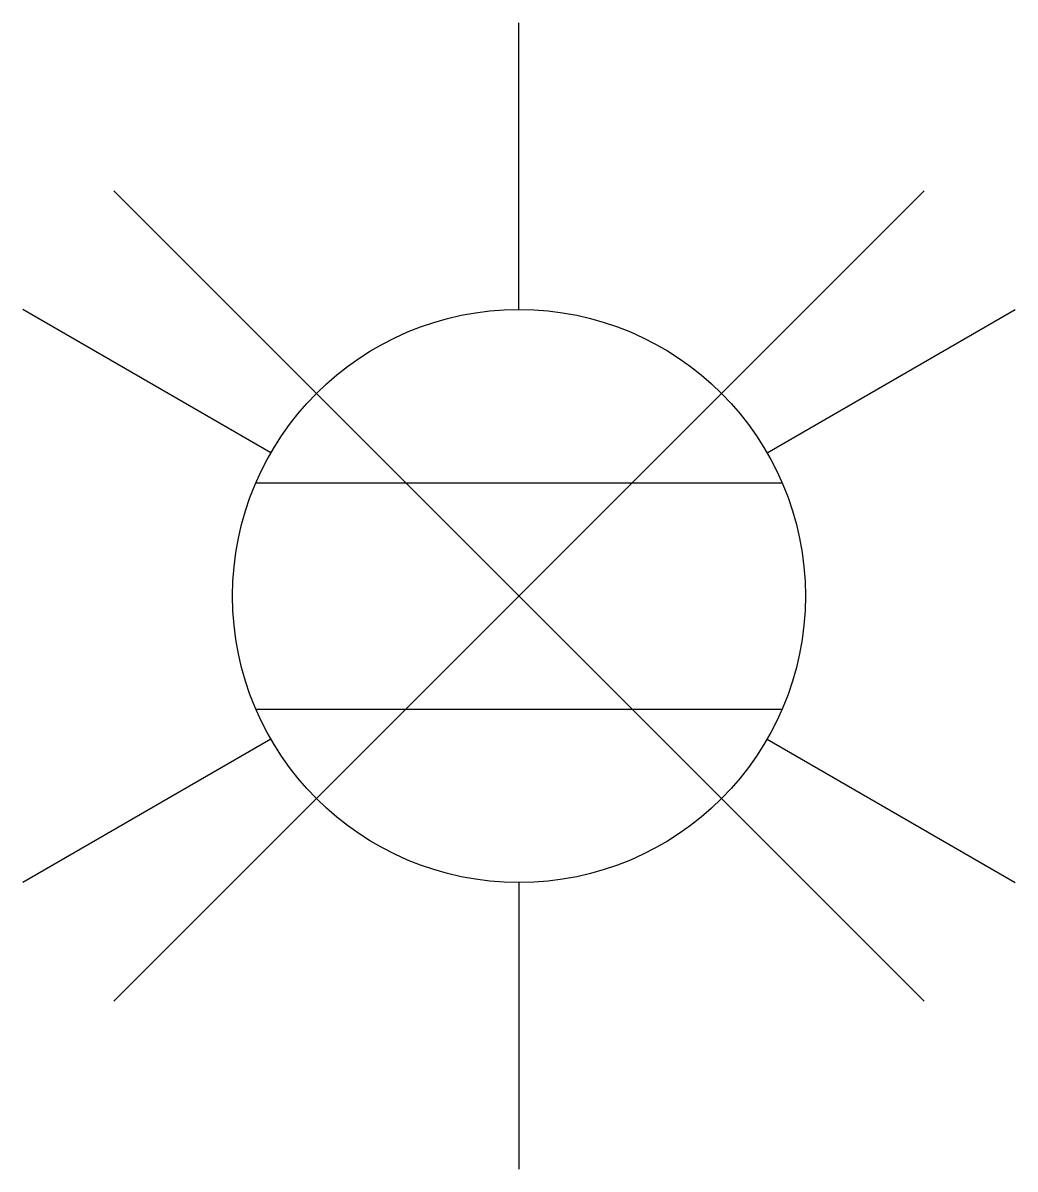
# Model space of a CAD drawing. Header units: metres. Extents: x -2.6 to 2.6, y -3 to 3.
import ezdxf

# ---------------------------------------------------------------- set-up
doc = ezdxf.new("R2010")
doc.units = ezdxf.units.M

msp = doc.modelspace()

# ---------------------------------------------------------------- linework, layer by layer
for p, q in [((0, 1.5), (0, 3)), ((-1.299, 0.75), (-2.5981, 1.5)), ((1.299, 0.75), (2.5981, 1.5)), ((-1.299, -0.75), (-2.5981, -1.5)), ((1.299, -0.75), (2.5981, -1.5)), ((0, -1.5), (0, -3))]:
    msp.add_line(p, q)
at = {"flags": 128}
for points in [[(-2.1213, 2.1213), (2.1213, -2.1213)], [(-2.1213, -2.1213), (2.1213, 2.1213)], [(-1.378, 0.5926), (1.378, 0.5926)], [(-1.378, -0.5926), (1.378, -0.5926)]]:
    msp.add_lwpolyline(points, dxfattribs=at)
msp.add_circle((0, 0), 1.5)

doc.saveas('drawing.dxf')
